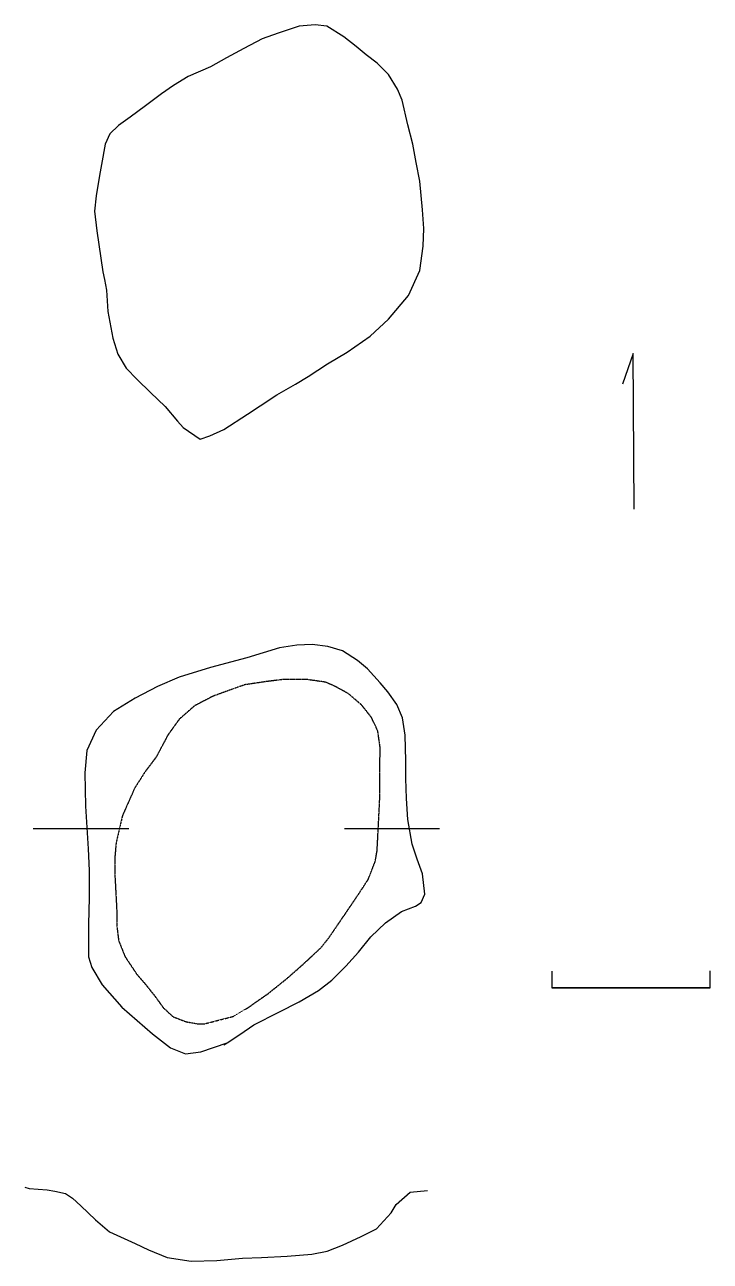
# Model space of a CAD drawing. Extents: x 5703 to 17556, y 12202 to 33578.
import ezdxf

# ---------------------------------------------------------------- set-up
doc = ezdxf.new("R2010")
doc.units = 0
doc.linetypes.add('DASHED', pattern=[0.75, 0.5, -0.25])
doc.layers.add('LAYER1', color=7, linetype='CONTINUOUS')

msp = doc.modelspace()

# ---------------------------------------------------------------- linework, layer by layer
at = {"layer": 'LAYER1', "color": 7, "linetype": 'CONTINUOUS'}
for points in [[(8739.5377, 26416.5837), (8905.0595, 26471.7694), (9147.8295, 26582.1049), (9556.1057, 26846.9392), (9776.8114, 26990.3966), (10063.7101, 27177.984), (10383.7134, 27365.5856), (10604.419, 27498.0016), (10935.4625, 27718.6917), (11277.5296, 27917.3181), (11674.7811, 28193.1914), (11994.7999, 28491.131), (12336.8682, 28899.4061), (12535.4934, 29329.764), (12590.6778, 29749.0947), (12601.7026, 30058.059), (12579.6376, 30378.0766), (12535.4934, 30874.6425), (12469.2854, 31194.6434), (12414.1164, 31514.6468), (12325.8435, 31845.6915), (12226.5303, 32276.0637), (12149.2821, 32463.6486), (11994.7999, 32717.4439), (11796.1748, 32916.0655), (11608.5732, 33059.5229), (11432.0272, 33202.966), (11222.3607, 33368.5015), (10924.4223, 33556.0912), (10725.7971, 33578.155), (10449.9226, 33556.0912), (10085.775, 33434.6976), (9809.916, 33335.382), (9489.8972, 33169.8609), (9191.9582, 33004.354), (8916.0997, 32849.8599), (8529.8723, 32684.3388), (8276.0776, 32529.8542), (8066.4116, 32386.3968), (7790.5531, 32176.7338), (7525.7182, 31978.1075), (7327.0924, 31834.6644), (7172.5954, 31691.2093), (7095.3627, 31514.6468), (7029.1541, 31161.5406), (6996.0495, 30973.9533), (6940.865, 30620.8305), (6907.7611, 30355.9962), (6951.9053, 30013.9291), (7051.2179, 29307.6978), (7084.3224, 29175.2818), (7117.427, 28987.6945), (7139.4908, 28623.547), (7227.7798, 28160.0886), (7316.0528, 27884.2129), (7459.5096, 27641.4423), (7647.0957, 27442.8183), (7878.8261, 27222.1282), (8132.6202, 26979.3576), (8342.2862, 26725.5623), (8441.5994, 26615.2101), (8739.5377, 26416.5837)], [(16221.1105, 27895.8929), (16041.0525, 27362.2117)], [(16243.1767, 25203.4194), (16221.1105, 27895.8929)], [(9147.8295, 15945.2371), (9202.9984, 15978.3423), (9423.6886, 16121.7997), (9666.4586, 16287.3209), (10096.8153, 16508.011), (10449.9226, 16684.5724), (10780.9649, 16883.1988), (11012.6953, 17059.7602), (11255.4659, 17302.5141), (11476.156, 17545.2847), (11685.8214, 17810.119), (11939.6167, 18052.8896), (12215.4901, 18251.5147), (12458.2607, 18339.7877), (12557.5738, 18405.9969), (12623.7818, 18549.4543), (12579.6376, 18902.5616), (12491.3646, 19156.3557), (12403.0762, 19410.1653), (12325.8435, 19840.522), (12303.763, 20204.6696), (12292.7395, 20546.7367), (12292.7395, 20855.7152), (12281.6993, 21297.1122), (12237.555, 21595.0493), (12138.2419, 21826.7809), (11983.7609, 22047.471), (11851.3437, 22201.9531), (11630.6524, 22444.7213), (11454.091, 22588.1787), (11200.2969, 22753.7023), (10946.4873, 22830.935), (10670.6282, 22864.0378), (10405.7938, 22853.0131), (10107.8543, 22808.8689), (9545.0816, 22632.3087), (8916.0997, 22466.7875), (8375.3908, 22301.2663), (8000.203, 22135.7428), (7613.9911, 21937.1188), (7238.804, 21705.3872), (6940.865, 21385.3839), (6775.3439, 21032.2778), (6742.2393, 20646.0498), (6753.2795, 20072.2512), (6797.4237, 19332.9159), (6819.4881, 18957.7294), (6819.4881, 18483.2451), (6808.4479, 18030.8091), (6808.4479, 17468.0364), (6863.6323, 17280.4503), (7040.1782, 16982.5108), (7382.2614, 16596.2995), (7647.0957, 16364.5691), (7911.9301, 16132.8388), (8220.9093, 15890.0694), (8485.7436, 15790.7562), (8750.578, 15823.8602), (9202.9984, 15978.3423)], [(14819.6905, 17219.4259), (14819.6905, 16927.343)], [(17556.3237, 16927.343), (17556.3237, 17222.2672)], [(14819.6905, 16927.343), (17556.3237, 16927.343)], [(17556.3237, 16927.343), (14819.6905, 16927.343)], [(5703.4044, 13482.5271), (5780.6526, 13460.4622), (6089.6318, 13438.3984), (6222.049, 13416.318), (6409.6345, 13372.1892), (6531.012, 13294.941), (6674.4694, 13162.5238), (6928.2636, 12919.7533), (7171.0341, 12710.1033), (7612.4299, 12511.477), (7844.1602, 12401.1248), (8164.163, 12268.7076), (8583.4794, 12202.4984), (9024.8752, 12213.5386), (9466.2715, 12257.6674), (9797.3145, 12268.7076), (10238.6953, 12290.7714), (10669.0508, 12323.8754), (10933.8852, 12379.0598), (11198.7195, 12478.373), (11518.7383, 12632.8551), (11783.5727, 12765.2723), (12037.368, 13041.1469), (12125.641, 13184.5876), (12368.4104, 13394.2542), (12666.3499, 13427.3582)]]:
    msp.add_lwpolyline(points, dxfattribs=at)
at = {"layer": 'LAYER1', "color": 7, "linetype": 'DASHED'}
msp.add_lwpolyline([(9291.2714, 16430.7783), (9324.3754, 16441.8018), (9578.1856, 16596.2995), (9909.2285, 16828.0298), (10240.2715, 17092.8642), (10516.1306, 17335.6193), (10825.1091, 17622.5329), (10957.5263, 17788.0552), (11244.4256, 18207.3705), (11476.156, 18549.4543), (11641.6772, 18803.2484), (11763.0708, 19112.227), (11796.1748, 19299.8131), (11818.2385, 19730.1686), (11840.3035, 20171.5644), (11840.3035, 20491.5677), (11840.3035, 20745.363), (11851.3437, 21065.3806), (11807.1983, 21374.3449), (11696.8616, 21606.0741), (11531.3404, 21815.7394), (11299.6101, 22014.3658), (11056.8395, 22146.7842), (10902.3585, 22212.9922), (10593.3788, 22257.1364), (10151.983, 22257.1364), (9887.1487, 22224.0312), (9511.977, 22168.8479), (9324.3754, 22102.64), (8960.2285, 21970.2216), (8640.2252, 21804.7004), (8375.3908, 21572.9712), (8176.7644, 21297.1122), (7978.1387, 20921.9232), (7779.5129, 20657.0889), (7602.9515, 20381.2155), (7393.301, 19906.73), (7282.9482, 19432.2291), (7260.8838, 19178.4362), (7260.8838, 18902.5616), (7293.9884, 18273.5797), (7293.9884, 18019.7844), (7327.0924, 17743.9098), (7437.4298, 17468.0364), (7636.0555, 17170.0969), (7779.5129, 17004.5757), (7956.0743, 16783.8856), (8099.5162, 16585.2592), (8265.0374, 16430.7783), (8496.7678, 16342.4899), (8684.3694, 16309.3847), (8816.7865, 16309.3847), (9291.2714, 16430.7783)], dxfattribs=at)
at = {"layer": 'LAYER1', "color": 3, "linetype": 'CONTINUOUS'}
for points in [[(5848.4231, 19686.0244), (7503.6383, 19686.0232)], [(11233.4009, 19686.0244), (12877.5771, 19686.0244)]]:
    msp.add_lwpolyline(points, dxfattribs=at)

doc.saveas('drawing.dxf')
